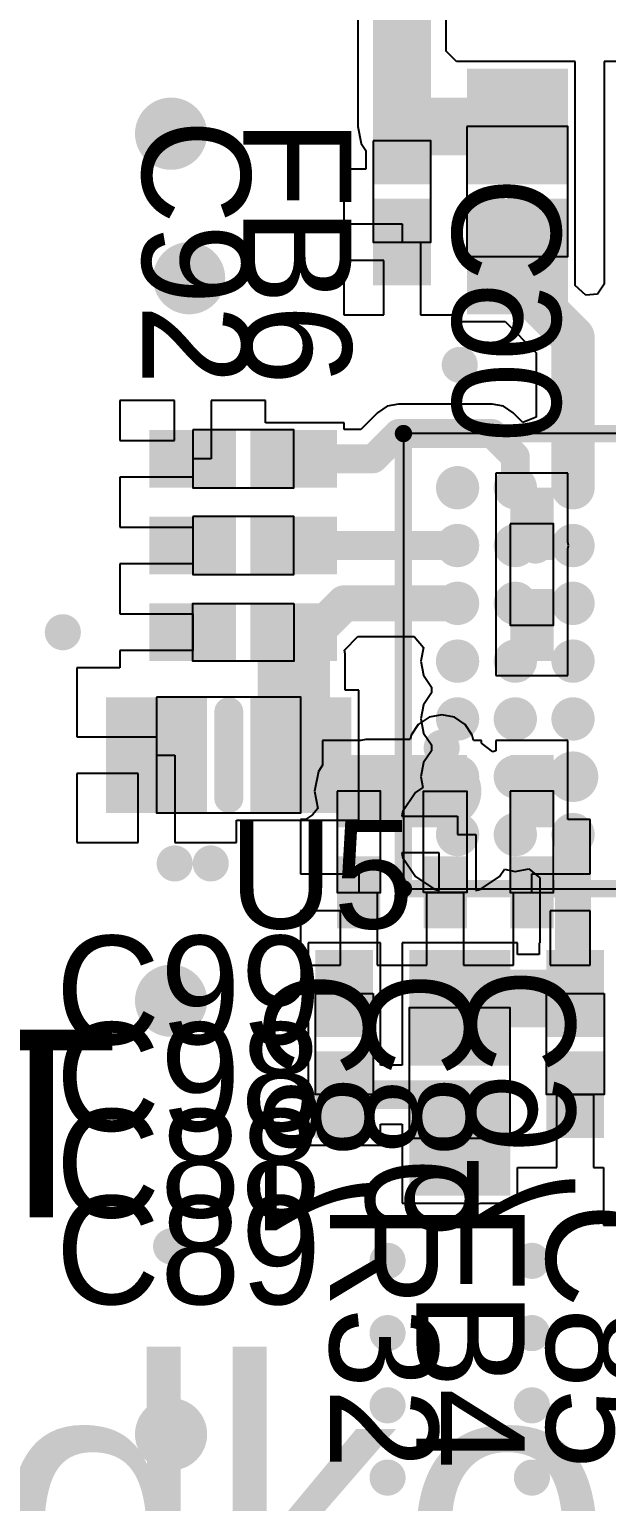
# Model space of a CAD drawing. Header units: millimetres. Extents: x 15 to 122, y 23 to 96.
# Drawn here: x 30.52 to 34.52, y 71.53 to 81.72 of the extents above; entities that cross this region are included whole.
import ezdxf

# ---------------------------------------------------------------- set-up
doc = ezdxf.new("R2010")
doc.units = ezdxf.units.MM
for name, color, linetype in [('Bottom Modules', 3, 'Continuous'), ('BottomLayer', 5, 'Continuous'), ('BottomOverlay', 54, 'Continuous'), ('BottomPaste', 16, 'Continuous'), ('TopLayer', 1, 'Continuous'), ('TopOverlay', 2, 'Continuous'), ('TopPaste', 8, 'Continuous'), ('TopSolder', 216, 'Continuous'), ('Upper Modules', 80, 'Continuous')]:
    doc.layers.add(name, color=color, linetype=linetype)
doc.styles.get("Standard").update_dxf_attribs({"font": 'ARExthalf2.shx', "width": 0.1})

msp = doc.modelspace()

# ---------------------------------------------------------------- linework, layer by layer
at = {"layer": 'Bottom Modules'}
for points in [[(33.84999579999999, 78.30000088), (33.84999579999999, 77.59999974), (34.1499952, 77.59999974), (34.1499952, 78.30000088)], [(32.65000836, 76.44999442), (32.65000836, 75.75002122), (32.95000776, 75.75002122), (32.95000776, 76.44999442)], [(33.2500097, 75.75002122), (33.2500097, 76.44999442), (33.5500091, 76.44999442), (33.5500091, 75.75002122)], [(33.84999834, 76.44999949999999), (33.84999834, 75.74999835999999), (34.14999774, 75.74999835999999), (34.14999774, 76.44999949999999)]]:
    msp.add_lwpolyline(points, close=True, dxfattribs=at)
at = {"layer": 'BottomLayer'}
for p, q in [((34.249995, 78.65000017999999), (33.749996, 78.65000017999999)), ((33.749996, 78.65000017999999), (33.749996, 77.95000412)), ((34.249995, 78.17218045999999), (34.249995, 78.65000017999999)), ((34.25440698, 78.15000117999999), (34.249995, 78.17218045999999)), ((34.249995, 78.1278219), (34.25440698, 78.15000117999999)), ((34.249995, 77.95000666), (34.249995, 78.1278219)), ((33.74999346, 77.95000666), (33.74999091999999, 77.9499965)), ((33.74999091999999, 77.9499965), (33.74999091999999, 77.9499965)), ((33.74999091999999, 77.9499965), (33.74999091999999, 77.9499965)), ((33.74999091999999, 77.9499965), (33.74999091999999, 77.94999396)), ((33.74999091999999, 77.94999396), (33.749996, 77.94999396)), ((33.749996, 77.95000412), (33.74999346, 77.95000666)), ((33.749996, 77.95000412), (33.749996, 77.95000412)), ((33.749996, 77.94999396), (33.749996, 77.94999396)), ((33.749996, 77.94999396), (33.749996, 77.25000044)), ((34.25000008, 77.95000666), (34.249995, 77.95000666)), ((34.249995, 77.94999396), (34.25000008, 77.9499965)), ((34.249995, 77.25000044), (34.249995, 77.94999396)), ((34.249995, 77.94999396), (34.249995, 77.94999396)), ((34.25000008, 77.9499965), (34.25000008, 77.95000666)), ((33.749996, 77.25000044), (34.249995, 77.25000044)), ((33.28721054, 76.96194412), (33.212786, 76.912216)), ((33.37500056, 76.97940661999999), (33.28721054, 76.96194412)), ((33.46279058, 76.96194412), (33.37500056, 76.97940661999999)), ((33.53721512, 76.912216), (33.46279058, 76.96194412)), ((33.16305788, 76.83779145999999), (33.15690346, 76.80685172)), ((33.212786, 76.912216), (33.16305788, 76.83779145999999)), ((33.58694324, 76.83779145999999), (33.53721512, 76.912216)), ((33.59446164, 76.79999371999999), (33.58694324, 76.83779145999999)), ((32.81553254, 76.79999371999999), (32.55000855999999, 76.79999371999999)), ((32.55000855999999, 76.79999371999999), (32.55000855999999, 76.63099736)), ((32.85000796, 76.80685172), (32.81553254, 76.79999371999999)), ((33.15690346, 76.80685172), (32.85000796, 76.80685172)), ((33.6500089, 76.79999371999999), (33.59446164, 76.79999371999999)), ((33.6500089, 76.78203338), (33.6500089, 76.79999371999999)), ((33.73033132, 76.72246276), (33.6500089, 76.78203338)), ((33.74999854, 76.72842922), (33.73033132, 76.72246276)), ((34.24999754, 76.7999988), (33.74999854, 76.7999988)), ((33.74999854, 76.7999988), (33.74999854, 76.72842922)), ((34.24999754, 76.25399786), (34.24999754, 76.7999988)), ((32.55000855999999, 76.63099736), (32.52031596, 76.58655752)), ((32.52031596, 76.58655752), (32.49315066, 76.44999442)), ((32.49315066, 76.44999442), (32.51675742, 76.33132307999999)), ((32.51675742, 76.33132307999999), (32.47992996, 76.2864489)), ((32.43139818, 76.25402072), (32.39600836, 76.25402072)), ((32.39600836, 76.25402072), (32.39600836, 75.87702121999999)), ((32.47992996, 76.2864489), (32.43139818, 76.25402072)), ((34.40399774, 76.25399786), (34.24999754, 76.25399786)), ((34.40399774, 75.87699836), (34.40399774, 76.25399786)), ((32.39600836, 75.87702121999999), (32.80000806, 75.87702121999999)), ((32.80000806, 75.87702121999999), (32.80000806, 75.75002122)), ((33.99999804, 75.74999835999999), (33.99999804, 75.87699836)), ((33.99999804, 75.87699836), (34.40399774, 75.87699836)), ((32.80000806, 75.75002122), (32.92700806, 75.75002122)), ((32.92700806, 75.75002122), (32.92700806, 75.24602172)), ((33.2730094, 75.24602172), (33.2730094, 75.75002122)), ((33.2730094, 75.75002122), (33.5270094, 75.75002122)), ((33.5270094, 75.75002122), (33.5270094, 75.24602172)), ((33.87299804, 75.24599886), (33.87299804, 75.74999835999999)), ((33.87299804, 75.74999835999999), (33.99999804, 75.74999835999999)), ((32.67300806, 75.62302122), (32.39600836, 75.62302122)), ((32.39600836, 75.62302122), (32.39600836, 75.24602172)), ((32.67300806, 75.24602172), (32.67300806, 75.62302122)), ((34.40399774, 75.62299836), (34.12699804, 75.62299836)), ((34.12699804, 75.62299836), (34.12699804, 75.24599886)), ((34.40399774, 75.24599886), (34.40399774, 75.62299836)), ((32.39600836, 75.24602172), (32.67300806, 75.24602172)), ((32.92700806, 75.24602172), (33.2730094, 75.24602172)), ((33.5270094, 75.24602172), (33.59599834, 75.24602172)), ((33.59599834, 75.24602172), (33.59599834, 75.24599886)), ((33.59599834, 75.24599886), (33.87299804, 75.24599886)), ((34.12699804, 75.24599886), (34.40399774, 75.24599886))]:
    msp.add_line(p, q, dxfattribs=at)
for points, const_width in [([(31.37499186, 80.99997515999999, 1), (31.62498882, 80.99997515999999, 1)], 0.2499995), ([(31.50000304, 80.00000002, 1), (31.75, 80.00000002, 1)], 0.2499995), ([(33.96250256, 78.15000117999999, 1), (34.08750104, 78.15000117999999, 1)], 0.12499848), ([(33.9374988, 77.7250033, 1), (34.06249728, 77.7250033, 1)], 0.12499848), ([(33.31250132, 76.75000143999999, 1), (33.4374998, 76.75000143999999, 1)], 0.12499848), ([(32.72500948, 76.44999442, 1), (32.97500644, 76.44999442, 1)], 0.2499995), ([(33.25000208, 76.44999442, 1), (33.49999904, 76.44999442, 1)], 0.2499995), ([(33.25000208, 76.44999442, 1), (33.49999904, 76.44999442, 1)], 0.2499995), ([(33.2750033, 76.44999442, 1), (33.52500026, 76.44999442, 1)], 0.2499995), ([(33.2750033, 76.44999442, 1), (33.52500026, 76.44999442, 1)], 0.2499995), ([(33.27501092, 76.44999442, 1), (33.52500788, 76.44999442, 1)], 0.2499995), ([(33.33749492, 76.45000965999999, 1), (33.4624934, 76.45000965999999, 1)], 0.12499848), ([(33.33751016, 76.44999442, 1), (33.46250864, 76.44999442, 1)], 0.12499848), ([(33.93750134, 76.3999996, 1), (34.06249982, 76.3999996, 1)], 0.12499848), ([(33.33750254, 76.37500091999999, 1), (33.46250102, 76.37500091999999, 1)], 0.12499848), ([(31.37499186, 74.999977, 1), (31.62498882, 74.999977, 1)], 0.2499995), ([(31.37499186, 71.99997791999999, 1), (31.62498882, 71.99997791999999, 1)], 0.2499995)]:
    msp.add_lwpolyline(points, format="xyb", close=True, dxfattribs=dict(at, const_width=const_width))
for points, const_width in [([(32.85000796, 76.44999442), (33.37500056, 76.44999442)], 0.499999), ([(33.37500056, 76.44999442), (33.40000178, 76.44999442)], 0.499999), ([(33.40000178, 76.44999442), (33.40000939999999, 76.44999442)], 0.499999), ([(33.39999416, 76.45000965999999), (33.40000939999999, 76.44999442)], 0.2499995)]:
    msp.add_lwpolyline(points, dxfattribs=dict(at, const_width=const_width))
for points in [[(34.1499952, 78.55000038), (33.84999579999999, 78.55000038), (34.1499952, 78.05000138), (33.84999579999999, 78.05000138)], [(34.1499952, 77.84999924), (33.84999579999999, 77.84999924), (34.1499952, 77.35000024), (33.84999579999999, 77.35000024)], [(32.95000776, 76.69999392), (32.65000836, 76.69999392), (32.95000776, 76.19999492), (32.65000836, 76.19999492)], [(33.5500091, 76.69999392), (33.2500097, 76.69999392), (33.5500091, 76.19999492), (33.2500097, 76.19999492)], [(34.14999774, 76.69999899999999), (33.84999834, 76.69999899999999), (34.14999774, 76.19999999999999), (33.84999834, 76.19999999999999)], [(32.95000776, 76.00002072), (32.65000836, 76.00002072), (32.95000776, 75.50002171999999), (32.65000836, 75.50002171999999)], [(33.5500091, 76.00002072), (33.2500097, 76.00002072), (33.5500091, 75.50002171999999), (33.2500097, 75.50002171999999)], [(34.14999774, 75.99999786), (33.84999834, 75.99999786), (34.14999774, 75.49999885999999), (33.84999834, 75.49999885999999)]]:
    msp.add_solid(points, dxfattribs=at)
at = {"layer": 'BottomPaste'}
for points in [[(34.1499952, 78.55000038), (33.84999579999999, 78.55000038), (34.1499952, 78.05000138), (33.84999579999999, 78.05000138)], [(34.1499952, 78.55000038), (33.84999579999999, 78.55000038), (34.1499952, 78.05000138), (33.84999579999999, 78.05000138)], [(34.1499952, 77.84999924), (33.84999579999999, 77.84999924), (34.1499952, 77.35000024), (33.84999579999999, 77.35000024)], [(34.1499952, 77.84999924), (33.84999579999999, 77.84999924), (34.1499952, 77.35000024), (33.84999579999999, 77.35000024)], [(32.95000776, 76.69999392), (32.65000836, 76.69999392), (32.95000776, 76.19999492), (32.65000836, 76.19999492)], [(32.95000776, 76.69999392), (32.65000836, 76.69999392), (32.95000776, 76.19999492), (32.65000836, 76.19999492)], [(33.5500091, 76.69999392), (33.2500097, 76.69999392), (33.5500091, 76.19999492), (33.2500097, 76.19999492)], [(33.5500091, 76.69999392), (33.2500097, 76.69999392), (33.5500091, 76.19999492), (33.2500097, 76.19999492)], [(34.14999774, 76.69999899999999), (33.84999834, 76.69999899999999), (34.14999774, 76.19999999999999), (33.84999834, 76.19999999999999)], [(34.14999774, 76.69999899999999), (33.84999834, 76.69999899999999), (34.14999774, 76.19999999999999), (33.84999834, 76.19999999999999)], [(32.95000776, 76.00002072), (32.65000836, 76.00002072), (32.95000776, 75.50002171999999), (32.65000836, 75.50002171999999)], [(32.95000776, 76.00002072), (32.65000836, 76.00002072), (32.95000776, 75.50002171999999), (32.65000836, 75.50002171999999)], [(33.5500091, 76.00002072), (33.2500097, 76.00002072), (33.5500091, 75.50002171999999), (33.2500097, 75.50002171999999)], [(33.5500091, 76.00002072), (33.2500097, 76.00002072), (33.5500091, 75.50002171999999), (33.2500097, 75.50002171999999)], [(34.14999774, 75.99999786), (33.84999834, 75.99999786), (34.14999774, 75.49999885999999), (33.84999834, 75.49999885999999)], [(34.14999774, 75.99999786), (33.84999834, 75.99999786), (34.14999774, 75.49999885999999), (33.84999834, 75.49999885999999)]]:
    msp.add_solid(points, dxfattribs=at)
at = {"layer": 'TopLayer'}
for p, q in [((32.79413304, 82.35567984), (32.79413304, 81.04998268)), ((33.40588696, 81.57069537999999), (33.40588696, 82.35567984)), ((33.47659802, 81.49998432), (33.40588696, 81.57069537999999)), ((33.49998888, 81.49998432), (33.47659802, 81.49998432)), ((33.49998888, 81.49998178), (33.49998888, 81.49998432)), ((34.29998474, 81.49998178), (33.49998888, 81.49998178)), ((34.29998474, 80.59998358), (34.29998474, 81.49998178)), ((34.6451174, 81.49998178), (34.50001482, 81.49998178)), ((34.50001482, 81.49998178), (34.50001482, 80.59998358)), ((32.79413304, 81.04998268), (32.81741722, 80.93292932)), ((32.81741722, 80.93292932), (32.85000288, 80.88415877999999)), ((32.85000288, 80.88415877999999), (32.85000288, 80.75399902)), ((32.85000288, 80.75399902), (32.69600268, 80.75399902)), ((32.69600268, 80.75399902), (32.69600268, 80.37699952)), ((34.29998474, 79.94939814), (34.29998474, 80.59998358)), ((34.50001482, 80.59998358), (34.50001482, 79.95812558)), ((32.69600268, 80.37699952), (33.10000238, 80.37699952)), ((33.10000238, 80.37699952), (33.10000238, 80.24999951999999)), ((33.10000238, 80.24999951999999), (33.22700237999999, 80.24999951999999)), ((33.22700237999999, 80.24999951999999), (33.22700237999999, 79.74600002)), ((32.97300238, 80.12299952), (32.69600268, 80.12299952)), ((32.69600268, 80.12299952), (32.69600268, 79.74600002)), ((32.97300238, 79.74600002), (32.97300238, 80.12299952)), ((34.37408162, 79.882238), (34.29998474, 79.94939814)), ((34.4546047, 79.89016787999999), (34.37408162, 79.882238)), ((34.50001482, 79.95812558), (34.4546047, 79.89016787999999)), ((32.69600268, 79.74600002), (32.97300238, 79.74600002)), ((33.22700237999999, 79.74600002), (33.49998634, 79.74600002)), ((33.49998634, 79.74600002), (33.49998634, 79.70001078)), ((33.49998634, 79.70001078), (33.81448914, 79.70001078)), ((33.81448914, 79.70001078), (34.0301199, 79.48438001999999)), ((34.0301199, 79.48438001999999), (34.0301199, 79.03892244)), ((31.52302306, 79.15400729999999), (31.14602356, 79.15400729999999)), ((31.14602356, 79.15400729999999), (31.14602356, 78.8770076)), ((31.52302306, 78.8770076), (31.52302306, 79.15400729999999)), ((32.15402256, 79.15400729999999), (31.77702306, 79.15400729999999)), ((31.77702306, 79.15400729999999), (31.77702306, 78.75000759999999)), ((32.15402256, 79.00000709999999), (32.15402256, 79.15400729999999)), ((32.93080282, 79.06918653999999), (32.81554016, 78.95392642)), ((32.9308079, 79.06919416), (32.93080282, 79.06918653999999)), ((32.99696474, 79.11339778), (32.9308079, 79.06919416)), ((33.07500116, 79.12891972), (32.99696474, 79.11339778)), ((33.72499986, 79.12891972), (33.07500116, 79.12891972)), ((33.80303628, 79.11339778), (33.72499986, 79.12891972)), ((33.86919312, 79.06919416), (33.80303628, 79.11339778)), ((33.93772994, 79.00065479999999), (33.86919312, 79.06919416)), ((32.69999556, 79.00000709999999), (32.15402256, 79.00000709999999)), ((32.69999556, 78.95392642), (32.69999556, 79.00000709999999)), ((32.81554016, 78.95392642), (32.69999556, 78.95392642)), ((34.0301199, 79.03892244), (33.93772994, 79.00065479999999)), ((31.14602356, 78.8770076), (31.52302306, 78.8770076)), ((31.77702306, 78.75000759999999), (31.65002306, 78.75000759999999)), ((31.65002306, 78.75000759999999), (31.65002306, 78.6230076)), ((31.14602356, 78.55399833999999), (31.14599816, 78.55399833999999)), ((31.14599816, 78.55399833999999), (31.14599816, 78.27699864)), ((31.65002306, 78.6230076), (31.14602356, 78.6230076)), ((31.14602356, 78.6230076), (31.14602356, 78.55399833999999)), ((31.14599816, 78.27699864), (31.64999766, 78.27699864)), ((31.64999766, 78.27699864), (31.64999766, 78.02299864)), ((31.64999766, 78.02299864), (31.14599816, 78.02299864)), ((31.14599816, 78.02299864), (31.14599816, 77.74599893999999)), ((31.14599816, 77.74599893999999), (31.14599816, 77.67699984)), ((31.14599816, 77.67699984), (31.64999766, 77.67699984)), ((31.64999766, 77.67699984), (31.64999766, 77.42299983999999)), ((31.64999766, 77.42299983999999), (31.14599816, 77.42299983999999)), ((31.14599816, 77.42299983999999), (31.14599816, 77.30399829999999)), ((32.7014713, 77.42704352), (32.79503474, 77.52060696)), ((32.70685101999999, 77.39999506), (32.7014713, 77.42704352)), ((32.79503474, 77.52060696), (33.18523716, 77.52060696)), ((33.18523716, 77.52060696), (33.2486762, 77.44330459999999)), ((33.2486762, 77.44330459999999), (33.23011896, 77.35001294)), ((32.70685101999999, 77.14999809999999), (32.70685101999999, 77.39999506)), ((33.23011896, 77.35001294), (33.24952202, 77.25246931999999)), ((31.14599816, 77.30399829999999), (30.84599876, 77.30399829999999)), ((30.84599876, 77.30399829999999), (30.84599876, 76.826999)), ((33.24952202, 77.25246931999999), (33.30477717999999, 77.16977707999999)), ((32.7999979, 77.14999809999999), (32.70685101999999, 77.14999809999999)), ((32.7999979, 76.24999989999999), (32.7999979, 77.14999809999999)), ((33.30477717999999, 77.1302496), (33.24952202, 77.04755736)), ((33.30477717999999, 77.16977707999999), (33.30477717999999, 77.1302496)), ((33.24952202, 77.04755736), (33.23011896, 76.95001373999999)), ((33.23011896, 76.95001373999999), (33.24952202, 76.85247011999999)), ((30.84599876, 76.826999), (31.39999816, 76.826999)), ((31.39999816, 76.826999), (31.39999816, 76.69999899999999)), ((33.24952202, 76.85247011999999), (33.30477717999999, 76.76977787999999)), ((33.30477717999999, 76.73024785999999), (33.24952202, 76.64755561999999)), ((33.30477717999999, 76.76977787999999), (33.30477717999999, 76.73024785999999)), ((31.39999816, 76.69999899999999), (31.52699816, 76.69999899999999)), ((31.52699816, 76.69999899999999), (31.52699816, 76.0959997)), ((33.24952202, 76.64755561999999), (33.23011896, 76.550012)), ((31.27299816, 76.572999), (30.84599876, 76.572999)), ((30.84599876, 76.572999), (30.84599876, 76.0959997)), ((31.27299816, 76.0959997), (31.27299816, 76.572999)), ((33.23011896, 76.550012), (33.2449424, 76.47548585999999)), ((33.1937487, 76.44127968), (33.10445754, 76.3076452)), ((33.2449424, 76.47548585999999), (33.1937487, 76.44127968)), ((33.10445754, 76.3076452), (33.09836408, 76.2770128)), ((31.95399756, 76.0959997), (31.95399756, 76.24999736)), ((31.95399756, 76.24999736), (32.00000204, 76.24999736)), ((32.00000204, 76.24999736), (32.00000204, 76.24999989999999)), ((32.00000204, 76.24999989999999), (32.7999979, 76.24999989999999)), ((33.09836408, 76.2770128), (33.48501558, 76.2770128)), ((33.48501558, 76.2770128), (33.48501558, 76.1500128)), ((33.48501558, 76.1500128), (33.61201558, 76.1500128)), ((33.61201558, 76.1500128), (33.61201558, 75.7633613)), ((30.84599876, 76.0959997), (31.27299816, 76.0959997)), ((31.52699816, 76.0959997), (31.95399756, 76.0959997)), ((33.35801558, 76.02301279999999), (33.09836408, 76.02301279999999)), ((33.09836408, 76.02301279999999), (33.10445754, 75.9923804)), ((33.35801558, 75.7633613), (33.35801558, 76.02301279999999)), ((33.10445754, 75.9923804), (33.1937487, 75.85874591999999)), ((33.77628246, 75.85874591999999), (33.81048864, 75.90993961999999)), ((33.81048864, 75.90993961999999), (33.88501478, 75.89511618)), ((33.88501478, 75.89511618), (33.97830898, 75.91367342)), ((33.97830898, 75.91367342), (34.05561134, 75.85023437999999)), ((33.1937487, 75.85874591999999), (33.32738318, 75.76945476)), ((33.64264798, 75.76945476), (33.77628246, 75.85874591999999)), ((34.05561134, 75.85023437999999), (34.05561134, 75.39999906)), ((33.32738318, 75.76945476), (33.35801558, 75.7633613)), ((33.61201558, 75.7633613), (33.64264798, 75.76945476)), ((32.9499976, 75.4000016), (32.4499986, 75.4000016)), ((32.4499986, 75.4000016), (32.4499986, 74.7707166)), ((32.9499976, 74.77071405999999), (32.9499976, 75.4000016)), ((33.90000078, 75.39999906), (33.10000238, 75.39999906)), ((33.10000238, 75.39999906), (33.10000238, 74.55391997999999)), ((33.90000078, 75.32086536), (33.90000078, 75.39999906)), ((34.05561134, 75.39999906), (34.05000302, 75.39999906)), ((34.05000302, 75.39999906), (34.05000302, 75.32086536)), ((34.05000302, 75.32086536), (33.90000078, 75.32086536)), ((32.4499986, 74.7707166), (32.44999606, 74.77071405999999)), ((32.44999606, 74.77071405999999), (32.4499986, 74.77071151999999)), ((32.4499986, 74.77071151999999), (32.44999606, 74.700003)), ((32.44999606, 74.700003), (32.44999606, 74.70000046)), ((32.44999606, 74.70000046), (32.44999606, 74.70000046)), ((32.44999606, 74.70000046), (32.4499986, 74.62928939999999)), ((32.9499976, 74.77071151999999), (32.95000014, 74.77071405999999)), ((32.95000014, 74.77071405999999), (32.9499976, 74.77071405999999)), ((32.95000014, 74.700003), (32.9499976, 74.77071151999999)), ((32.9499976, 74.62928939999999), (32.95000014, 74.70000046)), ((32.95000014, 74.70000046), (32.95000014, 74.700003)), ((32.95000014, 74.700003), (32.95000014, 74.700003)), ((32.4499986, 74.62928939999999), (32.44999606, 74.62928686)), ((32.44999606, 74.62928686), (32.4499986, 74.62928686)), ((32.4499986, 74.62928686), (32.4499986, 74.00000186)), ((32.95000014, 74.62928686), (32.9499976, 74.62928939999999)), ((32.9499976, 74.62928432), (32.95000014, 74.62928686)), ((32.9499976, 74.55391997999999), (32.9499976, 74.62928432)), ((33.10000238, 74.55391997999999), (32.9499976, 74.55391997999999)), ((34.17300252, 73.84599912), (34.17300252, 74.34999862)), ((34.17300252, 74.34999862), (34.42700251999999, 74.34999862)), ((34.42700251999999, 74.34999862), (34.42700251999999, 73.84599912)), ((32.9499976, 74.00000186), (32.9499976, 74.14608233999999)), ((32.9499976, 74.14608233999999), (33.10000238, 74.14608233999999)), ((33.10000238, 74.14608233999999), (33.10000238, 73.60000011999999)), ((32.4499986, 74.00000186), (32.9499976, 74.00000186)), ((33.90000078, 73.60000011999999), (33.90000078, 73.84599912)), ((33.90000078, 73.84599912), (34.17300252, 73.84599912)), ((34.42700251999999, 73.84599912), (34.49600416, 73.84599912)), ((34.49600416, 73.84599912), (34.49600416, 73.44599991999999)), ((33.10000238, 73.60000011999999), (33.60285888, 73.60000011999999)), ((33.60285888, 73.60000011999999), (33.62500006, 73.59559576)), ((33.62500006, 73.59559576), (33.64714124, 73.60000011999999)), ((33.64714124, 73.60000011999999), (33.90000078, 73.60000011999999)), ((34.49600416, 73.44599991999999), (34.87300365999999, 73.44599991999999))]:
    msp.add_line(p, q, dxfattribs=at)
for points, const_width in [([(33.10001, 81.04998268), (33.10001, 83.46498674)], 0.3999992), ([(33.10001, 81.04998268), (33.89998554, 81.04998268)], 0.3999992), ([(33.87499194, 79.99998477999999), (34.28501652, 79.5899602)], 0.2999994), ([(34.28501652, 78.55001308), (34.28501652, 79.5899602)], 0.2999994), ([(32.90000786, 78.75000759999999), (33.07500116, 78.9250009)], 0.1999996), ([(33.07500116, 78.9250009), (33.72499986, 78.9250009)], 0.1999996), ([(33.72499986, 78.9250009), (33.88501478, 78.76498597999999)], 0.1999996), ([(32.34999626, 78.75000759999999), (32.90000786, 78.75000759999999)], 0.1999996), ([(33.88501478, 78.55001308), (33.88501478, 78.76498597999999)], 0.1999996), ([(32.3499988, 78.14999863999999), (32.35001404, 78.15001387999999)], 0.1999996), ([(32.35001404, 78.15001387999999), (33.48501558, 78.15001387999999)], 0.1999996), ([(32.42499738, 77.47499872), (32.7000108, 77.75001214)], 0.2499995), ([(32.7000108, 77.75001214), (33.48501558, 77.75001214)], 0.2499995), ([(32.34999372, 76.97499972), (32.34999372, 77.39999506)], 0.499999), ([(32.34999372, 77.39999506), (32.42499738, 77.47499872)], 0.2499995), ([(32.34999372, 76.95000103999999), (32.34999372, 76.97499972)], 0.499999), ([(34.28501652, 75.04999975999999), (34.28501652, 76.1500128)], 0.2499995), ([(33.56499002, 75.0149884), (34.26499116, 75.0149884)], 0.3999992), ([(33.50000158, 74.94999996), (33.56499002, 75.0149884)], 0.2499995), ([(34.26499116, 75.0149884), (34.28501652, 75.03501376)], 0.2499995), ([(34.28501652, 75.03501376), (34.28501652, 75.04999975999999)], 0.2499995), ([(34.28501652, 75.03501376), (34.30000252, 75.04999975999999)], 0.2499995), ([(34.28501652, 75.0149884), (34.28501652, 75.03501376)], 0.2499995), ([(34.28501652, 75.0149884), (34.30000252, 75.0000024)], 0.2499995), ([(32.69999809999999, 74.35000115999999), (33.19999964, 74.35000115999999)], 0.1999996), ([(33.19999964, 74.35000115999999), (33.49999904, 74.05000176)], 0.1999996), ([(33.49999904, 74.05000176), (33.50000158, 74.04999921999999)], 0.1999996)]:
    msp.add_lwpolyline(points, dxfattribs=dict(at, const_width=const_width))
for points, const_width in [([(31.37499186, 80.99997515999999, 1), (31.62498882, 80.99997515999999, 1)], 0.2499995), ([(33.0000102, 81.04998268, 1), (33.2000098, 81.04998268, 1)], 0.1999996), ([(33.0000102, 81.04998268, 1), (33.2000098, 81.04998268, 1)], 0.1999996), ([(33.79998574, 81.04998268, 1), (33.99998533999999, 81.04998268, 1)], 0.1999996), ([(31.50000304, 80.00000002, 1), (31.75, 80.00000002, 1)], 0.2499995), ([(33.79999335999999, 79.99998477999999, 1), (33.94999052, 79.99998477999999, 1)], 0.1499997), ([(34.21001794, 79.5899602, 1), (34.3600151, 79.5899602, 1)], 0.1499997), ([(34.21001794, 79.5899602, 1), (34.3600151, 79.5899602, 1)], 0.1499997), ([(33.43750233999999, 79.40000122, 1), (33.56250082, 79.40000122, 1)], 0.12499848), ([(33.02500126, 78.9250009, 1), (33.12500106, 78.9250009, 1)], 0.0999998), ([(33.02500126, 78.9250009, 1), (33.12500106, 78.9250009, 1)], 0.0999998), ([(33.67499996, 78.9250009, 1), (33.77499976, 78.9250009, 1)], 0.0999998), ([(33.67499996, 78.9250009, 1), (33.77499976, 78.9250009, 1)], 0.0999998), ([(31.46249994, 78.75000505999999, 1), (31.58749842, 78.75000505999999, 1)], 0.12499848), ([(31.71249944, 78.75000505999999, 1), (31.83749792, 78.75000505999999, 1)], 0.12499848), ([(32.29999636, 78.75000759999999, 1), (32.39999616, 78.75000759999999, 1)], 0.0999998), ([(32.85000796, 78.75000759999999, 1), (32.95000776, 78.75000759999999, 1)], 0.0999998), ([(32.85000796, 78.75000759999999, 1), (32.95000776, 78.75000759999999, 1)], 0.0999998), ([(33.83501488, 78.76498597999999, 1), (33.93501467999999, 78.76498597999999, 1)], 0.0999998), ([(33.83501488, 78.76498597999999, 1), (33.93501467999999, 78.76498597999999, 1)], 0.0999998), ([(33.410017, 78.55001308, 1), (33.56001416, 78.55001308, 1)], 0.1499997), ([(33.42251634, 78.55001308, 1), (33.54751482, 78.55001308, 1)], 0.12499848), ([(33.8100162, 78.55001308, 1), (33.96001336, 78.55001308, 1)], 0.1499997), ([(33.83501488, 78.55001308, 1), (33.93501467999999, 78.55001308, 1)], 0.0999998), ([(34.21001794, 78.55001308, 1), (34.3600151, 78.55001308, 1)], 0.1499997), ([(34.21001794, 78.55001308, 1), (34.3600151, 78.55001308, 1)], 0.1499997), ([(31.46249994, 78.15000372, 1), (31.58749842, 78.15000372, 1)], 0.12499848), ([(31.71249944, 78.15000372, 1), (31.83749792, 78.15000372, 1)], 0.12499848), ([(32.2999989, 78.14999863999999, 1), (32.3999987, 78.14999863999999, 1)], 0.0999998), ([(32.30001413999999, 78.15001387999999, 1), (32.40001394, 78.15001387999999, 1)], 0.0999998), ([(32.30001413999999, 78.15001387999999, 1), (32.40001394, 78.15001387999999, 1)], 0.0999998), ([(33.410017, 78.15001387999999, 1), (33.56001416, 78.15001387999999, 1)], 0.1499997), ([(33.43501568, 78.15001387999999, 1), (33.53501548, 78.15001387999999, 1)], 0.0999998), ([(33.8100162, 78.15001387999999, 1), (33.96001336, 78.15001387999999, 1)], 0.1499997), ([(33.82251554, 78.15001387999999, 1), (33.94751402, 78.15001387999999, 1)], 0.12499848), ([(34.21001794, 78.15001387999999, 1), (34.3600151, 78.15001387999999, 1)], 0.1499997), ([(34.22251728, 78.15001387999999, 1), (34.34751576, 78.15001387999999, 1)], 0.12499848), ([(32.63751156, 77.75001214, 1), (32.76251004, 77.75001214, 1)], 0.12499848), ([(32.63751156, 77.75001214, 1), (32.76251004, 77.75001214, 1)], 0.12499848), ([(33.410017, 77.75001214, 1), (33.56001416, 77.75001214, 1)], 0.1499997), ([(33.42251634, 77.75001214, 1), (33.54751482, 77.75001214, 1)], 0.12499848), ([(33.8100162, 77.75001214, 1), (33.96001336, 77.75001214, 1)], 0.1499997), ([(33.82251554, 77.75001214, 1), (33.94751402, 77.75001214, 1)], 0.12499848), ([(34.21001794, 77.75001214, 1), (34.3600151, 77.75001214, 1)], 0.1499997), ([(30.68750276, 77.54999984, 1), (30.81250124, 77.54999984, 1)], 0.12499848), ([(31.46249994, 77.55000238, 1), (31.58749842, 77.55000238, 1)], 0.12499848), ([(31.71249944, 77.55000238, 1), (31.83749792, 77.55000238, 1)], 0.12499848), ([(32.22499524, 77.39999506, 1), (32.4749922, 77.39999506, 1)], 0.2499995), ([(32.28749448, 77.39999506, 1), (32.41249296, 77.39999506, 1)], 0.12499848), ([(32.36249814, 77.47499872, 1), (32.48749662, 77.47499872, 1)], 0.12499848), ([(32.36249814, 77.47499872, 1), (32.48749662, 77.47499872, 1)], 0.12499848), ([(33.410017, 77.35001294, 1), (33.56001416, 77.35001294, 1)], 0.1499997), ([(33.42251634, 77.35001294, 1), (33.54751482, 77.35001294, 1)], 0.12499848), ([(33.8100162, 77.35001294, 1), (33.96001336, 77.35001294, 1)], 0.1499997), ([(33.82251554, 77.35001294, 1), (33.94751402, 77.35001294, 1)], 0.12499848), ([(34.21001794, 77.35001294, 1), (34.3600151, 77.35001294, 1)], 0.1499997), ([(32.22499524, 76.97499972, 1), (32.4749922, 76.97499972, 1)], 0.2499995), ([(32.22499524, 76.97499972, 1), (32.4749922, 76.97499972, 1)], 0.2499995), ([(32.22499524, 76.95000103999999, 1), (32.4749922, 76.95000103999999, 1)], 0.2499995), ([(32.337502, 76.97499972, 1), (32.46250048, 76.97499972, 1)], 0.12499848), ([(33.410017, 76.95001373999999, 1), (33.56001416, 76.95001373999999, 1)], 0.1499997), ([(33.42251634, 76.95001373999999, 1), (33.54751482, 76.95001373999999, 1)], 0.12499848), ([(33.8100162, 76.95001373999999, 1), (33.96001336, 76.95001373999999, 1)], 0.1499997), ([(33.82251554, 76.95001373999999, 1), (33.94751402, 76.95001373999999, 1)], 0.12499848), ([(34.21001794, 76.95001373999999, 1), (34.3600151, 76.95001373999999, 1)], 0.1499997), ([(34.22251728, 76.95001373999999, 1), (34.34751576, 76.95001373999999, 1)], 0.12499848), ([(31.41250004, 76.77500266, 1), (31.53749852, 76.77500266, 1)], 0.12499848), ([(31.41250004, 76.52500316, 1), (31.53749852, 76.52500316, 1)], 0.12499848), ([(32.1375024, 76.4999994, 1), (32.26250088, 76.4999994, 1)], 0.12499848), ([(33.410017, 76.550012, 1), (33.56001416, 76.550012, 1)], 0.1499997), ([(33.42251634, 76.550012, 1), (33.54751482, 76.550012, 1)], 0.12499848), ([(33.8100162, 76.550012, 1), (33.96001336, 76.550012, 1)], 0.1499997), ([(33.82251554, 76.550012, 1), (33.94751402, 76.550012, 1)], 0.12499848), ([(34.21001794, 76.550012, 1), (34.3600151, 76.550012, 1)], 0.1499997), ([(34.22251728, 76.550012, 1), (34.34751576, 76.550012, 1)], 0.12499848), ([(33.410017, 76.1500128, 1), (33.56001416, 76.1500128, 1)], 0.1499997), ([(33.42251634, 76.1500128, 1), (33.54751482, 76.1500128, 1)], 0.12499848), ([(33.8100162, 76.1500128, 1), (33.96001336, 76.1500128, 1)], 0.1499997), ([(33.82251554, 76.1500128, 1), (33.94751402, 76.1500128, 1)], 0.12499848), ([(34.21001794, 76.1500128, 1), (34.3600151, 76.1500128, 1)], 0.1499997), ([(34.22251728, 76.1500128, 1), (34.34751576, 76.1500128, 1)], 0.12499848), ([(31.46249994, 75.95000304, 1), (31.58749842, 75.95000304, 1)], 0.12499848), ([(31.71249944, 75.95000304, 1), (31.83749792, 75.95000304, 1)], 0.12499848), ([(31.37499186, 74.999977, 1), (31.62498882, 74.999977, 1)], 0.2499995), ([(33.46499022, 75.0149884, 1), (33.66498982, 75.0149884, 1)], 0.1999996), ([(34.16499135999999, 75.0149884, 1), (34.36499096, 75.0149884, 1)], 0.1999996), ([(32.63749886, 75.0500023, 1), (32.76249734, 75.0500023, 1)], 0.12499848), ([(33.50249078, 75.0149884, 1), (33.62748926, 75.0149884, 1)], 0.12499848), ([(34.20249192, 75.0149884, 1), (34.32749039999999, 75.0149884, 1)], 0.12499848), ([(34.22251728, 75.04999975999999, 1), (34.34751576, 75.04999975999999, 1)], 0.12499848), ([(34.22251728, 75.04999975999999, 1), (34.34751576, 75.04999975999999, 1)], 0.12499848), ([(34.22251728, 75.03501376, 1), (34.34751576, 75.03501376, 1)], 0.12499848), ([(34.22251728, 75.03501376, 1), (34.34751576, 75.03501376, 1)], 0.12499848), ([(34.22251728, 75.03501376, 1), (34.34751576, 75.03501376, 1)], 0.12499848), ([(34.22251728, 75.03501376, 1), (34.34751576, 75.03501376, 1)], 0.12499848), ([(34.22251728, 75.0149884, 1), (34.34751576, 75.0149884, 1)], 0.12499848), ([(34.22251728, 75.0149884, 1), (34.34751576, 75.0149884, 1)], 0.12499848), ([(34.23750328, 75.04999975999999, 1), (34.36250176, 75.04999975999999, 1)], 0.12499848), ([(34.23750328, 75.0000024, 1), (34.36250176, 75.0000024, 1)], 0.12499848), ([(33.43750233999999, 74.94999996, 1), (33.56250082, 74.94999996, 1)], 0.12499848), ([(34.23750074, 74.42500228, 1), (34.36249922, 74.42500228, 1)], 0.12499848), ([(32.6499982, 74.35000115999999, 1), (32.749998, 74.35000115999999, 1)], 0.0999998), ([(33.14999974, 74.35000115999999, 1), (33.24999954, 74.35000115999999, 1)], 0.0999998), ([(33.14999974, 74.35000115999999, 1), (33.24999954, 74.35000115999999, 1)], 0.0999998), ([(33.56250082, 74.17500024, 1), (33.6874993, 74.17500024, 1)], 0.12499848), ([(34.23750074, 74.17500278, 1), (34.36249922, 74.17500278, 1)], 0.12499848), ([(33.44999914, 74.05000176, 1), (33.54999893999999, 74.05000176, 1)], 0.0999998), ([(33.44999914, 74.05000176, 1), (33.54999893999999, 74.05000176, 1)], 0.0999998), ([(33.45000168, 74.04999921999999, 1), (33.55000148, 74.04999921999999, 1)], 0.0999998), ([(33.56250082, 73.82500094, 1), (33.6874993, 73.82500094, 1)], 0.12499848), ([(31.43750126, 73.30000072, 1), (31.56249974, 73.30000072, 1)], 0.12499848), ([(32.9375008, 73.20000092, 1), (33.06249928, 73.20000092, 1)], 0.12499848), ([(33.93750134, 73.20000092, 1), (34.06249982, 73.20000092, 1)], 0.12499848), ([(32.9375008, 72.69999938, 1), (33.06249928, 72.69999938, 1)], 0.12499848), ([(33.93750134, 72.69999938, 1), (34.06249982, 72.69999938, 1)], 0.12499848), ([(31.37499186, 71.99997791999999, 1), (31.62498882, 71.99997791999999, 1)], 0.2499995), ([(32.9375008, 72.19999784, 1), (33.06249928, 72.19999784, 1)], 0.12499848), ([(33.93750134, 72.19999784, 1), (34.06249982, 72.19999784, 1)], 0.12499848), ([(32.9375008, 71.69999883999999, 1), (33.06249928, 71.69999883999999, 1)], 0.12499848), ([(33.93750134, 71.69999883999999, 1), (34.06249982, 71.69999883999999, 1)], 0.12499848)]:
    msp.add_lwpolyline(points, format="xyb", close=True, dxfattribs=dict(at, const_width=const_width))
for points in [[(33.59998614, 80.69998337999999), (34.19998494, 80.69998337999999), (33.59998614, 81.39998197999999), (34.19998494, 81.39998197999999)], [(32.95000268, 80.70000116), (33.25000208, 80.70000116), (32.95000268, 81.20000016), (33.25000208, 81.20000016)], [(32.95000268, 80.00000002), (33.25000208, 80.00000002), (32.95000268, 80.49999901999999), (33.25000208, 80.49999901999999)], [(33.59998614, 79.80001057999999), (34.19998494, 79.80001057999999), (33.59998614, 80.50000917999999), (34.19998494, 80.50000917999999)], [(31.40002356, 78.9000073), (31.40002356, 78.6000079), (31.90002256, 78.9000073), (31.90002256, 78.6000079)], [(32.09999676, 78.9000073), (32.09999676, 78.6000079), (32.59999576, 78.9000073), (32.59999576, 78.6000079)], [(31.39999816, 78.29999834), (31.39999816, 77.99999894), (31.89999716, 78.29999834), (31.89999716, 77.99999894)], [(32.0999993, 78.29999834), (32.0999993, 77.99999894), (32.5999983, 78.29999834), (32.5999983, 77.99999894)], [(31.39999816, 77.69999954), (31.39999816, 77.40000013999999), (31.89999716, 77.69999954), (31.89999716, 77.40000013999999)], [(32.0999993, 77.69999954), (32.0999993, 77.40000013999999), (32.5999983, 77.69999954), (32.5999983, 77.40000013999999)], [(31.09999876, 77.0499983), (31.09999876, 76.3499997), (31.69999756, 77.0499983), (31.69999756, 76.3499997)], [(32.0999993, 77.0499983), (32.0999993, 76.3499997), (32.69999809999999, 77.0499983), (32.69999809999999, 76.3499997)], [(32.8499978, 75.30000179999999), (32.5499984, 75.30000179999999), (32.8499978, 74.8000028), (32.5499984, 74.8000028)], [(33.20000218, 74.60000065999999), (33.80000098, 74.60000065999999), (33.20000218, 75.29999925999999), (33.80000098, 75.29999925999999)], [(34.15000282, 74.80000025999999), (34.45000221999999, 74.80000025999999), (34.15000282, 75.29999925999999), (34.45000221999999, 75.29999925999999)], [(32.8499978, 74.60000065999999), (32.5499984, 74.60000065999999), (32.8499978, 74.10000165999999), (32.5499984, 74.10000165999999)], [(34.15000282, 74.09999911999999), (34.45000221999999, 74.09999911999999), (34.15000282, 74.59999812), (34.45000221999999, 74.59999812)], [(33.20000218, 73.69999992), (33.80000098, 73.69999992), (33.20000218, 74.39999852), (33.80000098, 74.39999852)]]:
    msp.add_solid(points, dxfattribs=at)
at = {"layer": 'TopOverlay'}
for points, const_width in [([(33.11001505999999, 78.9250136), (35.96001698, 78.9250136)], 0.11999976), ([(33.11001505999999, 75.77501228), (33.11001505999999, 78.9250136)], 0.11999976), ([(31.8999997, 76.3999996), (31.8999997, 76.9999984)], 0.1999996), ([(33.11001505999999, 75.77501228), (36.26001638, 75.77501228)], 0.11999976)]:
    msp.add_lwpolyline(points, dxfattribs=dict(at, const_width=const_width))
for points, const_width in [([(33.08001512, 78.9250136, 1), (33.140015, 78.9250136, 1)], 0.05999988), ([(33.08001512, 78.9250136, 1), (33.140015, 78.9250136, 1)], 0.05999988), ([(31.8499998, 76.9999984, 1), (31.9499996, 76.9999984, 1)], 0.0999998), ([(31.8499998, 76.3999996, 1), (31.9499996, 76.3999996, 1)], 0.0999998), ([(33.08001512, 75.77501228, 1), (33.140015, 75.77501228, 1)], 0.05999988), ([(33.08001512, 75.77501228, 1), (33.140015, 75.77501228, 1)], 0.05999988)]:
    msp.add_lwpolyline(points, format="xyb", close=True, dxfattribs=dict(at, const_width=const_width))
at = {"layer": 'TopPaste', "const_width": 0.1499997}
for points in [[(33.410017, 78.55001308, 1), (33.56001416, 78.55001308, 1)], [(33.410017, 78.55001308, 1), (33.56001416, 78.55001308, 1)], [(33.8100162, 78.55001308, 1), (33.96001336, 78.55001308, 1)], [(33.8100162, 78.55001308, 1), (33.96001336, 78.55001308, 1)], [(34.21001794, 78.55001308, 1), (34.3600151, 78.55001308, 1)], [(34.21001794, 78.55001308, 1), (34.3600151, 78.55001308, 1)], [(33.410017, 78.15001387999999, 1), (33.56001416, 78.15001387999999, 1)], [(33.410017, 78.15001387999999, 1), (33.56001416, 78.15001387999999, 1)], [(33.8100162, 78.15001387999999, 1), (33.96001336, 78.15001387999999, 1)], [(33.8100162, 78.15001387999999, 1), (33.96001336, 78.15001387999999, 1)], [(34.21001794, 78.15001387999999, 1), (34.3600151, 78.15001387999999, 1)], [(34.21001794, 78.15001387999999, 1), (34.3600151, 78.15001387999999, 1)], [(33.410017, 77.75001214, 1), (33.56001416, 77.75001214, 1)], [(33.410017, 77.75001214, 1), (33.56001416, 77.75001214, 1)], [(33.8100162, 77.75001214, 1), (33.96001336, 77.75001214, 1)], [(33.8100162, 77.75001214, 1), (33.96001336, 77.75001214, 1)], [(34.21001794, 77.75001214, 1), (34.3600151, 77.75001214, 1)], [(34.21001794, 77.75001214, 1), (34.3600151, 77.75001214, 1)], [(33.410017, 77.35001294, 1), (33.56001416, 77.35001294, 1)], [(33.410017, 77.35001294, 1), (33.56001416, 77.35001294, 1)], [(33.8100162, 77.35001294, 1), (33.96001336, 77.35001294, 1)], [(33.8100162, 77.35001294, 1), (33.96001336, 77.35001294, 1)], [(34.21001794, 77.35001294, 1), (34.3600151, 77.35001294, 1)], [(34.21001794, 77.35001294, 1), (34.3600151, 77.35001294, 1)], [(33.410017, 76.95001373999999, 1), (33.56001416, 76.95001373999999, 1)], [(33.410017, 76.95001373999999, 1), (33.56001416, 76.95001373999999, 1)], [(33.8100162, 76.95001373999999, 1), (33.96001336, 76.95001373999999, 1)], [(33.8100162, 76.95001373999999, 1), (33.96001336, 76.95001373999999, 1)], [(34.21001794, 76.95001373999999, 1), (34.3600151, 76.95001373999999, 1)], [(34.21001794, 76.95001373999999, 1), (34.3600151, 76.95001373999999, 1)], [(33.410017, 76.550012, 1), (33.56001416, 76.550012, 1)], [(33.410017, 76.550012, 1), (33.56001416, 76.550012, 1)], [(33.8100162, 76.550012, 1), (33.96001336, 76.550012, 1)], [(33.8100162, 76.550012, 1), (33.96001336, 76.550012, 1)], [(34.21001794, 76.550012, 1), (34.3600151, 76.550012, 1)], [(34.21001794, 76.550012, 1), (34.3600151, 76.550012, 1)], [(33.410017, 76.1500128, 1), (33.56001416, 76.1500128, 1)], [(33.410017, 76.1500128, 1), (33.56001416, 76.1500128, 1)], [(33.8100162, 76.1500128, 1), (33.96001336, 76.1500128, 1)], [(33.8100162, 76.1500128, 1), (33.96001336, 76.1500128, 1)], [(34.21001794, 76.1500128, 1), (34.3600151, 76.1500128, 1)], [(34.21001794, 76.1500128, 1), (34.3600151, 76.1500128, 1)]]:
    msp.add_lwpolyline(points, format="xyb", close=True, dxfattribs=at)
at = {"layer": 'TopPaste'}
for points in [[(33.59998614, 80.69998337999999), (34.19998494, 80.69998337999999), (33.59998614, 81.39998197999999), (34.19998494, 81.39998197999999)], [(33.59998614, 80.69998337999999), (34.19998494, 80.69998337999999), (33.59998614, 81.39998197999999), (34.19998494, 81.39998197999999)], [(32.95000268, 80.70000116), (33.25000208, 80.70000116), (32.95000268, 81.20000016), (33.25000208, 81.20000016)], [(32.95000268, 80.70000116), (33.25000208, 80.70000116), (32.95000268, 81.20000016), (33.25000208, 81.20000016)], [(32.95000268, 80.00000002), (33.25000208, 80.00000002), (32.95000268, 80.49999901999999), (33.25000208, 80.49999901999999)], [(32.95000268, 80.00000002), (33.25000208, 80.00000002), (32.95000268, 80.49999901999999), (33.25000208, 80.49999901999999)], [(33.59998614, 79.80001057999999), (34.19998494, 79.80001057999999), (33.59998614, 80.50000917999999), (34.19998494, 80.50000917999999)], [(33.59998614, 79.80001057999999), (34.19998494, 79.80001057999999), (33.59998614, 80.50000917999999), (34.19998494, 80.50000917999999)], [(31.40002356, 78.9000073), (31.40002356, 78.6000079), (31.90002256, 78.9000073), (31.90002256, 78.6000079)], [(31.40002356, 78.9000073), (31.40002356, 78.6000079), (31.90002256, 78.9000073), (31.90002256, 78.6000079)], [(32.09999676, 78.9000073), (32.09999676, 78.6000079), (32.59999576, 78.9000073), (32.59999576, 78.6000079)], [(32.09999676, 78.9000073), (32.09999676, 78.6000079), (32.59999576, 78.9000073), (32.59999576, 78.6000079)], [(31.39999816, 78.29999834), (31.39999816, 77.99999894), (31.89999716, 78.29999834), (31.89999716, 77.99999894)], [(31.39999816, 78.29999834), (31.39999816, 77.99999894), (31.89999716, 78.29999834), (31.89999716, 77.99999894)], [(32.0999993, 78.29999834), (32.0999993, 77.99999894), (32.5999983, 78.29999834), (32.5999983, 77.99999894)], [(32.0999993, 78.29999834), (32.0999993, 77.99999894), (32.5999983, 78.29999834), (32.5999983, 77.99999894)], [(31.39999816, 77.69999954), (31.39999816, 77.40000013999999), (31.89999716, 77.69999954), (31.89999716, 77.40000013999999)], [(31.39999816, 77.69999954), (31.39999816, 77.40000013999999), (31.89999716, 77.69999954), (31.89999716, 77.40000013999999)], [(32.0999993, 77.69999954), (32.0999993, 77.40000013999999), (32.5999983, 77.69999954), (32.5999983, 77.40000013999999)], [(32.0999993, 77.69999954), (32.0999993, 77.40000013999999), (32.5999983, 77.69999954), (32.5999983, 77.40000013999999)], [(31.09999876, 77.0499983), (31.09999876, 76.3499997), (31.69999756, 77.0499983), (31.69999756, 76.3499997)], [(31.09999876, 77.0499983), (31.09999876, 76.3499997), (31.69999756, 77.0499983), (31.69999756, 76.3499997)], [(32.0999993, 77.0499983), (32.0999993, 76.3499997), (32.69999809999999, 77.0499983), (32.69999809999999, 76.3499997)], [(32.0999993, 77.0499983), (32.0999993, 76.3499997), (32.69999809999999, 77.0499983), (32.69999809999999, 76.3499997)], [(32.8499978, 75.30000179999999), (32.5499984, 75.30000179999999), (32.8499978, 74.8000028), (32.5499984, 74.8000028)], [(32.8499978, 75.30000179999999), (32.5499984, 75.30000179999999), (32.8499978, 74.8000028), (32.5499984, 74.8000028)], [(33.20000218, 74.60000065999999), (33.80000098, 74.60000065999999), (33.20000218, 75.29999925999999), (33.80000098, 75.29999925999999)], [(33.20000218, 74.60000065999999), (33.80000098, 74.60000065999999), (33.20000218, 75.29999925999999), (33.80000098, 75.29999925999999)], [(34.15000282, 74.80000025999999), (34.45000221999999, 74.80000025999999), (34.15000282, 75.29999925999999), (34.45000221999999, 75.29999925999999)], [(34.15000282, 74.80000025999999), (34.45000221999999, 74.80000025999999), (34.15000282, 75.29999925999999), (34.45000221999999, 75.29999925999999)], [(32.8499978, 74.60000065999999), (32.5499984, 74.60000065999999), (32.8499978, 74.10000165999999), (32.5499984, 74.10000165999999)], [(32.8499978, 74.60000065999999), (32.5499984, 74.60000065999999), (32.8499978, 74.10000165999999), (32.5499984, 74.10000165999999)], [(34.15000282, 74.09999911999999), (34.45000221999999, 74.09999911999999), (34.15000282, 74.59999812), (34.45000221999999, 74.59999812)], [(34.15000282, 74.09999911999999), (34.45000221999999, 74.09999911999999), (34.15000282, 74.59999812), (34.45000221999999, 74.59999812)], [(33.20000218, 73.69999992), (33.80000098, 73.69999992), (33.20000218, 74.39999852), (33.80000098, 74.39999852)], [(33.20000218, 73.69999992), (33.80000098, 73.69999992), (33.20000218, 74.39999852), (33.80000098, 74.39999852)]]:
    msp.add_solid(points, dxfattribs=at)
at = {"layer": 'TopSolder'}
for points, const_width in [([(33.43001696, 78.55001308, 1), (33.5400142, 78.55001308, 1)], 0.10999978), ([(33.43001696, 78.55001308, 1), (33.5400142, 78.55001308, 1)], 0.10999978), ([(33.83001616, 78.55001308, 1), (33.9400134, 78.55001308, 1)], 0.10999978), ([(33.83001616, 78.55001308, 1), (33.9400134, 78.55001308, 1)], 0.10999978), ([(34.2300179, 78.55001308, 1), (34.34001514, 78.55001308, 1)], 0.10999978), ([(34.2300179, 78.55001308, 1), (34.34001514, 78.55001308, 1)], 0.10999978), ([(33.43001696, 78.15001387999999, 1), (33.5400142, 78.15001387999999, 1)], 0.10999978), ([(33.43001696, 78.15001387999999, 1), (33.5400142, 78.15001387999999, 1)], 0.10999978), ([(33.83001616, 78.15001387999999, 1), (33.9400134, 78.15001387999999, 1)], 0.10999978), ([(33.83001616, 78.15001387999999, 1), (33.9400134, 78.15001387999999, 1)], 0.10999978), ([(34.2300179, 78.15001387999999, 1), (34.34001514, 78.15001387999999, 1)], 0.10999978), ([(34.2300179, 78.15001387999999, 1), (34.34001514, 78.15001387999999, 1)], 0.10999978), ([(33.43001696, 77.75001214, 1), (33.5400142, 77.75001214, 1)], 0.10999978), ([(33.43001696, 77.75001214, 1), (33.5400142, 77.75001214, 1)], 0.10999978), ([(33.83001616, 77.75001214, 1), (33.9400134, 77.75001214, 1)], 0.10999978), ([(33.83001616, 77.75001214, 1), (33.9400134, 77.75001214, 1)], 0.10999978), ([(34.2300179, 77.75001214, 1), (34.34001514, 77.75001214, 1)], 0.10999978), ([(34.2300179, 77.75001214, 1), (34.34001514, 77.75001214, 1)], 0.10999978), ([(33.43001696, 77.35001294, 1), (33.5400142, 77.35001294, 1)], 0.10999978), ([(33.43001696, 77.35001294, 1), (33.5400142, 77.35001294, 1)], 0.10999978), ([(33.83001616, 77.35001294, 1), (33.9400134, 77.35001294, 1)], 0.10999978), ([(33.83001616, 77.35001294, 1), (33.9400134, 77.35001294, 1)], 0.10999978), ([(34.2300179, 77.35001294, 1), (34.34001514, 77.35001294, 1)], 0.10999978), ([(34.2300179, 77.35001294, 1), (34.34001514, 77.35001294, 1)], 0.10999978), ([(33.43001696, 76.95001373999999, 1), (33.5400142, 76.95001373999999, 1)], 0.10999978), ([(33.43001696, 76.95001373999999, 1), (33.5400142, 76.95001373999999, 1)], 0.10999978), ([(33.83001616, 76.95001373999999, 1), (33.9400134, 76.95001373999999, 1)], 0.10999978), ([(33.83001616, 76.95001373999999, 1), (33.9400134, 76.95001373999999, 1)], 0.10999978), ([(34.2300179, 76.95001373999999, 1), (34.34001514, 76.95001373999999, 1)], 0.10999978), ([(34.2300179, 76.95001373999999, 1), (34.34001514, 76.95001373999999, 1)], 0.10999978), ([(34.19751606, 76.550012, 1), (34.37251698, 76.550012, 1)], 0.17499838), ([(34.19751606, 76.550012, 1), (34.37251698, 76.550012, 1)], 0.17499838), ([(33.43001696, 76.550012, 1), (33.5400142, 76.550012, 1)], 0.10999978), ([(33.43001696, 76.550012, 1), (33.5400142, 76.550012, 1)], 0.10999978), ([(33.83001616, 76.550012, 1), (33.9400134, 76.550012, 1)], 0.10999978), ([(33.83001616, 76.550012, 1), (33.9400134, 76.550012, 1)], 0.10999978), ([(34.2300179, 76.550012, 1), (34.34001514, 76.550012, 1)], 0.10999978), ([(34.2300179, 76.550012, 1), (34.34001514, 76.550012, 1)], 0.10999978), ([(33.43001696, 76.1500128, 1), (33.5400142, 76.1500128, 1)], 0.10999978), ([(33.43001696, 76.1500128, 1), (33.5400142, 76.1500128, 1)], 0.10999978), ([(33.83001616, 76.1500128, 1), (33.9400134, 76.1500128, 1)], 0.10999978), ([(33.83001616, 76.1500128, 1), (33.9400134, 76.1500128, 1)], 0.10999978), ([(34.2300179, 76.1500128, 1), (34.34001514, 76.1500128, 1)], 0.10999978), ([(34.2300179, 76.1500128, 1), (34.34001514, 76.1500128, 1)], 0.10999978)]:
    msp.add_lwpolyline(points, format="xyb", close=True, dxfattribs=dict(at, const_width=const_width))
for points in [[(33.54998624, 80.64998347999999), (34.24998484, 80.64998347999999), (33.54998624, 81.44998188), (34.24998484, 81.44998188)], [(33.54998624, 80.64998347999999), (34.24998484, 80.64998347999999), (33.54998624, 81.44998188), (34.24998484, 81.44998188)], [(32.90000278, 80.65000126), (33.30000198, 80.65000126), (32.90000278, 81.25000005999999), (33.30000198, 81.25000005999999)], [(32.90000278, 80.65000126), (33.30000198, 80.65000126), (32.90000278, 81.25000005999999), (33.30000198, 81.25000005999999)], [(32.90000278, 79.95000012), (33.30000198, 79.95000012), (32.90000278, 80.54999892), (33.30000198, 80.54999892)], [(32.90000278, 79.95000012), (33.30000198, 79.95000012), (32.90000278, 80.54999892), (33.30000198, 80.54999892)], [(33.54998624, 79.75001068), (34.24998484, 79.75001068), (33.54998624, 80.55000908), (34.24998484, 80.55000908)], [(33.54998624, 79.75001068), (34.24998484, 79.75001068), (33.54998624, 80.55000908), (34.24998484, 80.55000908)], [(31.35002366, 78.9500072), (31.35002366, 78.55000799999999), (31.95002246, 78.9500072), (31.95002246, 78.55000799999999)], [(31.35002366, 78.9500072), (31.35002366, 78.55000799999999), (31.95002246, 78.9500072), (31.95002246, 78.55000799999999)], [(32.04999686, 78.9500072), (32.04999686, 78.55000799999999), (32.64999565999999, 78.9500072), (32.64999565999999, 78.55000799999999)], [(32.04999686, 78.9500072), (32.04999686, 78.55000799999999), (32.64999565999999, 78.9500072), (32.64999565999999, 78.55000799999999)], [(31.34999826, 78.34999823999999), (31.34999826, 77.94999904), (31.94999706, 78.34999823999999), (31.94999706, 77.94999904)], [(31.34999826, 78.34999823999999), (31.34999826, 77.94999904), (31.94999706, 78.34999823999999), (31.94999706, 77.94999904)], [(32.0499994, 78.34999823999999), (32.0499994, 77.94999904), (32.6499982, 78.34999823999999), (32.6499982, 77.94999904)], [(32.0499994, 78.34999823999999), (32.0499994, 77.94999904), (32.6499982, 78.34999823999999), (32.6499982, 77.94999904)], [(31.34999826, 77.74999944), (31.34999826, 77.35000024), (31.94999706, 77.74999944), (31.94999706, 77.35000024)], [(31.34999826, 77.74999944), (31.34999826, 77.35000024), (31.94999706, 77.74999944), (31.94999706, 77.35000024)], [(32.0499994, 77.74999944), (32.0499994, 77.35000024), (32.6499982, 77.74999944), (32.6499982, 77.35000024)], [(32.0499994, 77.74999944), (32.0499994, 77.35000024), (32.6499982, 77.74999944), (32.6499982, 77.35000024)], [(31.04999886, 77.0999982), (31.04999886, 76.2999998), (31.74999746, 77.0999982), (31.74999746, 76.2999998)], [(31.04999886, 77.0999982), (31.04999886, 76.2999998), (31.74999746, 77.0999982), (31.74999746, 76.2999998)], [(32.0499994, 77.0999982), (32.0499994, 76.2999998), (32.749998, 77.0999982), (32.749998, 76.2999998)], [(32.0499994, 77.0999982), (32.0499994, 76.2999998), (32.749998, 77.0999982), (32.749998, 76.2999998)], [(32.8999977, 75.35000169999999), (32.4999985, 75.35000169999999), (32.8999977, 74.7500029), (32.4999985, 74.7500029)], [(32.8999977, 75.35000169999999), (32.4999985, 75.35000169999999), (32.8999977, 74.7500029), (32.4999985, 74.7500029)], [(33.15000228, 74.55000075999999), (33.85000088, 74.55000075999999), (33.15000228, 75.34999916), (33.85000088, 75.34999916)], [(33.15000228, 74.55000075999999), (33.85000088, 74.55000075999999), (33.15000228, 75.34999916), (33.85000088, 75.34999916)], [(34.10000292, 74.75000036), (34.50000212, 74.75000036), (34.10000292, 75.34999916), (34.50000212, 75.34999916)], [(34.10000292, 74.75000036), (34.50000212, 74.75000036), (34.10000292, 75.34999916), (34.50000212, 75.34999916)], [(32.8999977, 74.65000056), (32.4999985, 74.65000056), (32.8999977, 74.05000176), (32.4999985, 74.05000176)], [(32.8999977, 74.65000056), (32.4999985, 74.65000056), (32.8999977, 74.05000176), (32.4999985, 74.05000176)], [(34.10000292, 74.04999921999999), (34.50000212, 74.04999921999999), (34.10000292, 74.64999802), (34.50000212, 74.64999802)], [(34.10000292, 74.04999921999999), (34.50000212, 74.04999921999999), (34.10000292, 74.64999802), (34.50000212, 74.64999802)], [(33.15000228, 73.65000002), (33.85000088, 73.65000002), (33.15000228, 74.44999842), (33.85000088, 74.44999842)], [(33.15000228, 73.65000002), (33.85000088, 73.65000002), (33.15000228, 74.44999842), (33.85000088, 74.44999842)]]:
    msp.add_solid(points, dxfattribs=at)
at = {"layer": 'Upper Modules'}
for points in [[(33.54998624, 81.04998268), (33.54998624, 80.15000988), (34.24998484, 80.15000988), (34.24998484, 81.04998268)], [(32.90000278, 80.95000066), (32.90000278, 80.24999951999999), (33.30000198, 80.24999951999999), (33.30000198, 80.95000066)], [(31.65002306, 78.9500072), (31.65002306, 78.55000799999999), (32.34999626, 78.55000799999999), (32.34999626, 78.9500072)], [(33.11001505999999, 78.9250136), (33.11001505999999, 75.77501228), (36.26001638, 75.77501228), (36.26001638, 78.9250136)], [(31.64999766, 78.34999823999999), (31.64999766, 77.94999904), (32.34999879999999, 77.94999904), (32.34999879999999, 78.34999823999999)], [(32.34999879999999, 77.74999944), (32.34999879999999, 77.35000024), (31.64999766, 77.35000024), (31.64999766, 77.74999944)], [(31.39999816, 77.0999982), (31.39999816, 76.2999998), (32.3999987, 76.2999998), (32.3999987, 77.0999982)], [(32.8999977, 75.05000229999999), (32.8999977, 74.35000116), (32.4999985, 74.35000116), (32.4999985, 75.05000229999999)], [(34.50000212, 75.04999975999999), (34.50000212, 74.34999862), (34.10000292, 74.34999862), (34.10000292, 75.04999975999999)], [(33.85000088, 74.04999921999999), (33.85000088, 74.94999995999999), (33.15000228, 74.94999995999999), (33.15000228, 74.04999921999999)]]:
    msp.add_lwpolyline(points, close=True, dxfattribs=at)

# ---------------------------------------------------------------- texts
at = {"layer": 'BottomOverlay', "text_generation_flag": 2}
for s, p in [('C90', (34.20000018, 80.70000116)), ('C87', (32.90000024, 75.19999946)), ('C86', (33.60000137999999, 75.19999946)), ('C97', (34.29999998, 75.22499814))]:
    msp.add_text(s, height=0.75000104, rotation=90, dxfattribs=at).set_placement(p)
at = {"layer": 'TopOverlay'}
for s, height, rotation, p in [('C92', 0.75000104, 270, (31.3000009, 81.10000036)), ('FB6', 0.75000104, 270, (31.9999995, 81.10000036)), ('U5', 0.75000104, 360, (31.8999997, 75.5000014)), ('C99', 0.75000104, 360, (30.69999956, 74.70000046)), ('UART', 1.29999994, 360, (26.40000054, 73.50000032)), ('C98', 0.75000104, 360, (30.69999956, 74.10000165999999)), ('C88', 0.75000104, 360, (30.69999956, 73.50000032)), ('C89', 0.75000104, 360, (30.69999956, 72.90000151999999)), ('R32', 0.75000104, 270, (32.60000084, 73.60000011999999)), ('FB4', 0.75000104, 270, (33.20000218, 73.60000011999999)), ('C85', 0.75000104, 270, (34.10000038, 73.60000011999999)), ('Hardkernel Co.,Ltd.', 2.00000108, 360, (25.95000144, 70.50000124))]:
    msp.add_text(s, height=height, rotation=rotation, dxfattribs=at).set_placement(p)

doc.saveas('drawing.dxf')
